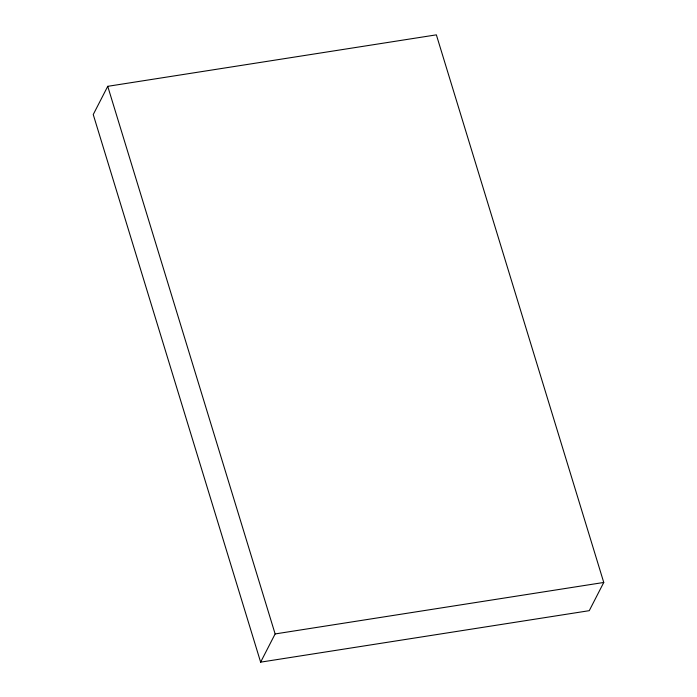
<?xml version="1.0" encoding="UTF-8"?>
<svg xmlns="http://www.w3.org/2000/svg" width="697" height="697" viewBox="0 0 697 697"><rect width="100%" height="100%" fill="white"/><g stroke="black" fill="none" stroke-linecap="round" stroke-linejoin="round"><path stroke-width="1.05" d="M107.739 86.323L93.241 114.535L260.634 662.15L589.261 610.677L603.759 582.465L436.366 34.85L107.739 86.323L275.132 633.939L260.634 662.15M275.132 633.939L603.759 582.465"/></g></svg>
